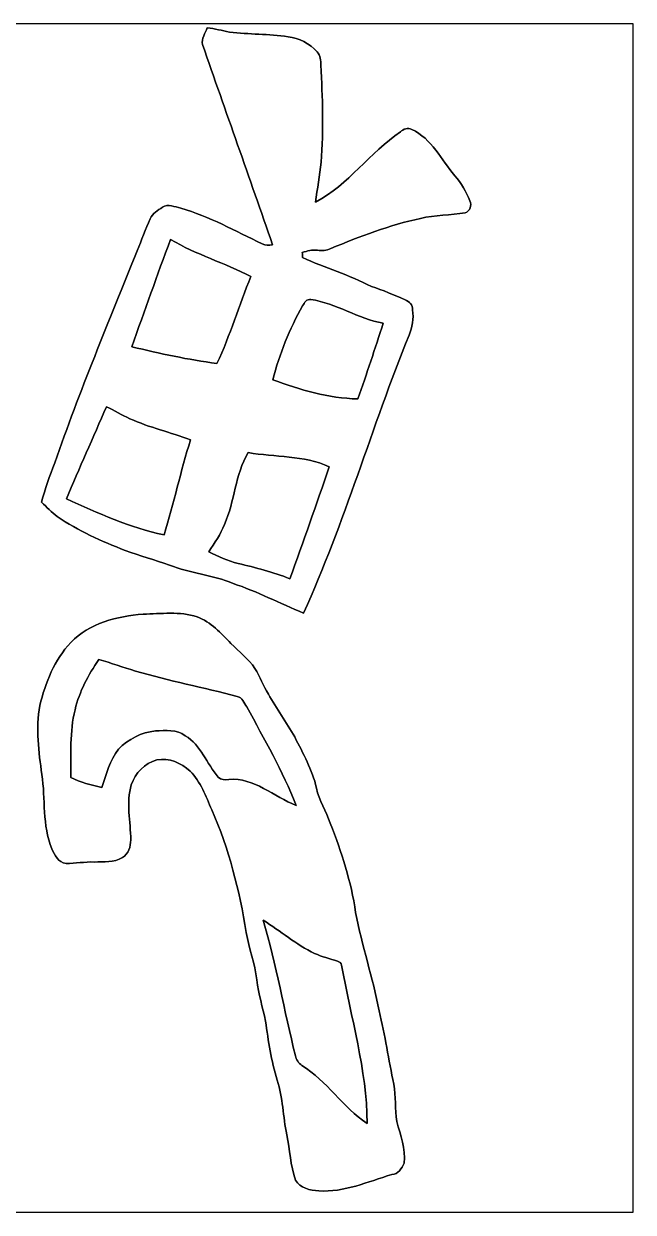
# Model space of a CAD drawing. Header units: centimetres. Extents: x -16.8 to 16.8, y -16.7 to 16.7.
# Drawn here: x -0.31 to 16.77, y -16.67 to 16.67 of the extents above; entities that cross this region are included whole.
import ezdxf

# ---------------------------------------------------------------- set-up
doc = ezdxf.new("R2010")
doc.units = ezdxf.units.CM
doc.header["$MEASUREMENT"] = 0
doc.layers.add('Layer 1', color=7, linetype='Continuous')

msp = doc.modelspace()

# ---------------------------------------------------------------- linework, layer by layer
at = {"layer": 'Layer 1', "color": 7}
for points, knots in [([(-16.77458, 16.66875), (-16.77458, 16.66875), (16.77458, 16.66875), (16.77458, 16.66875), (16.77458, 16.66875), (16.77458, 16.66875), (16.77458, -16.66875), (16.77458, -16.66875), (16.77458, -16.66875), (16.77458, -16.66875), (-16.77458, -16.66875), (-16.77458, -16.66875), (-16.77458, -16.66875), (-16.77458, -16.66875), (-16.77458, 16.66875), (-16.77458, 16.66875), (-16.77458, 16.66875), (-16.77458, 16.66875), (-16.77458, 16.66875), (-16.77458, 16.66875)], [0, 0, 0, 0, 0.16666667, 0.16666667, 0.16666667, 0.16666667, 0.33333333, 0.33333333, 0.33333333, 0.33333333, 0.5, 0.5, 0.5, 0.5, 0.66666667, 0.66666667, 0.66666667, 0.66666667, 1, 1, 1, 1]), ([(4.83164, 16.55939), (4.78014, 16.40805), (4.66019, 16.25247), (4.69759, 16.08596), (4.69759, 16.08596), (5.34846, 14.2113), (6.01451, 12.34228), (6.66397, 10.46727), (6.66397, 10.46727), (6.56484, 10.44928), (6.46112, 10.4454), (6.36976, 10.49443), (6.36976, 10.49443), (5.62222, 10.85638), (4.88632, 11.25996), (4.08799, 11.50056), (4.08799, 11.50056), (3.92465, 11.52313), (3.73027, 11.63249), (3.57364, 11.52525), (3.57364, 11.52525), (3.44593, 11.43494), (3.29847, 11.34886), (3.23427, 11.19893), (3.23427, 11.19893), (3.09316, 10.90718), (2.99156, 10.5985), (2.86138, 10.30217), (2.86138, 10.30217), (2.07821, 8.3245), (1.24883, 6.36341), (0.55316, 4.35257), (0.55316, 4.35257), (0.41593, 3.98815), (0.28116, 3.62197), (0.18274, 3.2452), (0.18274, 3.2452), (0.32702, 3.10974), (0.46531, 2.96721), (0.62124, 2.84445), (0.62124, 2.84445), (1.21285, 2.44651), (1.8669, 2.15441), (2.52906, 1.89583), (2.52906, 1.89583), (2.93758, 1.74237), (3.36162, 1.63371), (3.77049, 1.48026), (3.77049, 1.48026), (4.35116, 1.26083), (4.97911, 1.2065), (5.55484, 0.97014), (5.55484, 0.97014), (6.23217, 0.73836), (6.87141, 0.41275), (7.53004, 0.13688), (7.53004, 0.13688), (8.68186, 2.66947), (9.44457, 5.35376), (10.48738, 7.92974), (10.48738, 7.92974), (10.57275, 8.15587), (10.63272, 8.39858), (10.58545, 8.64059), (10.58545, 8.64059), (10.60309, 8.78381), (10.49055, 8.87695), (10.37766, 8.92704), (10.37766, 8.92704), (10.06475, 9.05722), (9.75889, 9.20327), (9.43292, 9.29675), (9.43292, 9.29675), (8.8138, 9.62801), (8.13752, 9.82486), (7.49759, 10.10885), (7.49759, 10.10885), (7.49688, 10.15753), (7.49653, 10.20586), (7.49617, 10.25454), (7.49617, 10.25454), (7.6327, 10.29652), (7.77452, 10.33956), (7.91916, 10.31699), (7.91916, 10.31699), (8.04686, 10.29723), (8.17739, 10.31134), (8.29663, 10.36355), (8.29663, 10.36355), (9.11119, 10.7061), (9.94339, 11.02007), (10.80805, 11.20951), (10.80805, 11.20951), (11.22151, 11.30618), (11.64872, 11.29665), (12.06641, 11.36474), (12.06641, 11.36474), (12.19623, 11.41236), (12.25444, 11.5757), (12.19412, 11.69846), (12.19412, 11.69846), (12.08652, 11.95176), (11.95599, 12.20011), (11.77149, 12.40684), (11.77149, 12.40684), (11.38978, 12.85522), (11.12696, 13.44683), (10.56287, 13.70471), (10.56287, 13.70471), (10.45527, 13.76362), (10.33216, 13.71388), (10.24678, 13.63768), (10.24678, 13.63768), (9.39059, 13.0616), (8.7951, 12.14896), (7.86906, 11.66848), (7.86906, 11.66848), (7.90787, 12.04313), (7.99183, 12.41213), (8.02287, 12.78819), (8.02287, 12.78819), (8.09554, 13.69201), (8.06309, 14.60006), (8.01723, 15.50423), (8.01723, 15.50423), (8.01335, 15.63476), (8.00347, 15.78187), (7.91245, 15.88523), (7.91245, 15.88523), (7.7029, 16.11665), (7.40692, 16.26517), (7.09789, 16.30645), (7.09789, 16.30645), (6.55249, 16.3897), (5.99722, 16.36642), (5.45042, 16.43415), (5.45042, 16.43415), (5.24475, 16.4786), (5.03943, 16.52799), (4.83164, 16.55939), (4.83164, 16.55939), (4.83164, 16.55939), (4.83164, 16.55939), (4.83164, 16.55939)], [0, 0, 0, 0, 0.02702703, 0.02702703, 0.02702703, 0.02702703, 0.05405405, 0.05405405, 0.05405405, 0.05405405, 0.08108108, 0.08108108, 0.08108108, 0.08108108, 0.10810811, 0.10810811, 0.10810811, 0.10810811, 0.13513514, 0.13513514, 0.13513514, 0.13513514, 0.16216216, 0.16216216, 0.16216216, 0.16216216, 0.18918919, 0.18918919, 0.18918919, 0.18918919, 0.21621622, 0.21621622, 0.21621622, 0.21621622, 0.24324324, 0.24324324, 0.24324324, 0.24324324, 0.27027027, 0.27027027, 0.27027027, 0.27027027, 0.2972973, 0.2972973, 0.2972973, 0.2972973, 0.32432432, 0.32432432, 0.32432432, 0.32432432, 0.35135135, 0.35135135, 0.35135135, 0.35135135, 0.37837838, 0.37837838, 0.37837838, 0.37837838, 0.40540541, 0.40540541, 0.40540541, 0.40540541, 0.43243243, 0.43243243, 0.43243243, 0.43243243, 0.45945946, 0.45945946, 0.45945946, 0.45945946, 0.48648649, 0.48648649, 0.48648649, 0.48648649, 0.51351351, 0.51351351, 0.51351351, 0.51351351, 0.54054054, 0.54054054, 0.54054054, 0.54054054, 0.56756757, 0.56756757, 0.56756757, 0.56756757, 0.59459459, 0.59459459, 0.59459459, 0.59459459, 0.62162162, 0.62162162, 0.62162162, 0.62162162, 0.64864865, 0.64864865, 0.64864865, 0.64864865, 0.67567568, 0.67567568, 0.67567568, 0.67567568, 0.7027027, 0.7027027, 0.7027027, 0.7027027, 0.72972973, 0.72972973, 0.72972973, 0.72972973, 0.75675676, 0.75675676, 0.75675676, 0.75675676, 0.78378378, 0.78378378, 0.78378378, 0.78378378, 0.81081081, 0.81081081, 0.81081081, 0.81081081, 0.83783784, 0.83783784, 0.83783784, 0.83783784, 0.86486486, 0.86486486, 0.86486486, 0.86486486, 0.89189189, 0.89189189, 0.89189189, 0.89189189, 0.91891892, 0.91891892, 0.91891892, 0.91891892, 0.94594595, 0.94594595, 0.94594595, 0.94594595, 1, 1, 1, 1]), ([(3.80294, 10.61508), (4.5212, 10.19916), (5.31954, 9.95504), (6.05684, 9.57897), (6.05684, 9.57897), (5.71571, 8.77464), (5.47723, 7.92868), (5.10222, 7.13916), (5.10222, 7.13916), (4.29824, 7.24253), (3.50591, 7.42103), (2.71745, 7.60765), (2.71745, 7.60765), (3.06987, 8.61342), (3.42547, 9.61849), (3.80294, 10.61508)], [0, 0, 0, 0, 0.2, 0.2, 0.2, 0.2, 0.4, 0.4, 0.4, 0.4, 0.6, 0.6, 0.6, 0.6, 1, 1, 1, 1]), ([(7.50394, 8.75841), (7.55862, 8.83814), (7.62106, 8.9602), (7.73747, 8.93516), (7.73747, 8.93516), (8.44973, 8.82897), (9.05827, 8.39294), (9.76665, 8.27087), (9.76665, 8.27087), (9.53417, 7.56073), (9.30628, 6.84847), (9.05051, 6.14609), (9.05051, 6.14609), (8.22995, 6.16479), (7.43479, 6.40327), (6.66997, 6.68302), (6.66997, 6.68302), (6.85588, 7.40692), (7.13493, 8.10789), (7.50394, 8.75841)], [0, 0, 0, 0, 0.16666667, 0.16666667, 0.16666667, 0.16666667, 0.33333333, 0.33333333, 0.33333333, 0.33333333, 0.5, 0.5, 0.5, 0.5, 0.66666667, 0.66666667, 0.66666667, 0.66666667, 1, 1, 1, 1]), ([(2.00378, 5.92808), (2.22532, 5.82083), (2.43558, 5.69066), (2.66065, 5.59012), (2.66065, 5.59012), (3.20922, 5.34317), (3.79871, 5.20806), (4.36104, 4.9978), (4.36104, 4.9978), (4.0827, 4.11833), (3.89431, 3.2131), (3.61774, 2.33327), (3.61774, 2.33327), (2.65889, 2.52906), (1.76742, 2.94393), (0.87948, 3.34045), (0.87948, 3.34045), (1.24883, 4.20511), (1.62877, 5.06554), (2.00378, 5.92808)], [0, 0, 0, 0, 0.16666667, 0.16666667, 0.16666667, 0.16666667, 0.33333333, 0.33333333, 0.33333333, 0.33333333, 0.5, 0.5, 0.5, 0.5, 0.66666667, 0.66666667, 0.66666667, 0.66666667, 1, 1, 1, 1]), ([(5.97464, 4.64079), (6.73382, 4.50709), (7.53604, 4.57059), (8.25288, 4.24215), (8.25288, 4.24215), (7.88741, 3.1937), (7.52969, 2.14171), (7.1441, 1.10031), (7.1441, 1.10031), (6.67702, 1.29293), (6.18525, 1.41076), (5.6963, 1.53176), (5.6963, 1.53176), (5.40491, 1.59244), (5.1375, 1.7272), (4.87292, 1.85773), (4.87292, 1.85773), (5.0359, 2.10397), (5.20488, 2.34915), (5.31319, 2.62608), (5.31319, 2.62608), (5.60211, 3.27448), (5.61375, 4.02167), (5.97464, 4.64079)], [0, 0, 0, 0, 0.14285714, 0.14285714, 0.14285714, 0.14285714, 0.28571429, 0.28571429, 0.28571429, 0.28571429, 0.42857143, 0.42857143, 0.42857143, 0.42857143, 0.57142857, 0.57142857, 0.57142857, 0.57142857, 0.71428571, 0.71428571, 0.71428571, 0.71428571, 1, 1, 1, 1]), ([(3.03036, 0.10724), (2.30187, 0.05115), (1.52894, -0.14393), (1.0033, -0.68509), (1.0033, -0.68509), (0.54716, -1.17546), (0.29351, -1.81645), (0.13229, -2.45674), (0.13229, -2.45674), (0.02117, -3.09633), (0.10195, -3.75285), (0.19438, -4.39067), (0.19438, -4.39067), (0.29528, -5.08423), (0.20179, -5.81166), (0.47308, -6.47382), (0.47308, -6.47382), (0.55316, -6.65021), (0.65334, -6.85765), (0.8696, -6.88305), (0.8696, -6.88305), (1.13383, -6.88834), (1.39594, -6.83472), (1.66088, -6.84495), (1.66088, -6.84495), (1.92405, -6.83542), (2.2165, -6.86682), (2.45039, -6.71795), (2.45039, -6.71795), (2.62855, -6.62693), (2.67758, -6.40891), (2.68887, -6.22653), (2.68887, -6.22653), (2.67511, -5.71112), (2.55552, -5.18442), (2.70087, -4.67713), (2.70087, -4.67713), (2.8134, -4.35151), (3.07869, -4.07247), (3.41595, -3.9818), (3.41595, -3.9818), (3.75991, -3.91619), (4.10175, -4.06329), (4.34799, -4.29613), (4.34799, -4.29613), (4.65137, -4.59246), (4.78614, -5.00239), (4.95759, -5.3788), (4.95759, -5.3788), (5.44266, -6.47312), (5.72805, -7.64505), (5.92596, -8.82227), (5.92596, -8.82227), (5.99722, -9.27171), (6.16938, -9.69892), (6.217, -10.1533), (6.217, -10.1533), (6.26181, -10.54629), (6.38881, -10.92165), (6.46642, -11.30794), (6.46642, -11.30794), (6.54367, -11.86533), (6.6227, -12.42554), (6.79274, -12.96423), (6.79274, -12.96423), (6.95396, -13.45918), (6.95572, -13.98588), (7.05908, -14.49317), (7.05908, -14.49317), (7.14587, -14.9165), (7.15962, -15.35571), (7.30744, -15.76529), (7.30744, -15.76529), (7.4362, -15.98859), (7.71384, -16.05774), (7.95443, -16.0715), (7.95443, -16.0715), (8.67057, -16.11454), (9.33238, -15.81326), (10.00266, -15.61147), (10.00266, -15.61147), (10.18575, -15.60124), (10.29194, -15.44249), (10.34874, -15.28904), (10.34874, -15.28904), (10.40342, -14.88899), (10.24255, -14.50728), (10.14624, -14.12804), (10.14624, -14.12804), (10.09086, -13.77985), (10.11872, -13.42355), (10.06369, -13.07606), (10.06369, -13.07606), (9.91341, -12.39414), (9.81851, -11.70199), (9.64988, -11.02395), (9.64988, -11.02395), (9.47455, -10.09191), (9.16587, -9.19127), (8.99089, -8.25923), (8.99089, -8.25923), (8.86284, -7.39987), (8.59755, -6.56625), (8.28146, -5.75839), (8.28146, -5.75839), (8.16046, -5.42537), (7.96184, -5.12233), (7.89164, -4.77061), (7.89164, -4.77061), (7.77981, -4.25662), (7.51381, -3.80048), (7.28169, -3.33516), (7.28169, -3.33516), (7.0552, -2.92312), (6.7751, -2.54388), (6.54332, -2.13536), (6.54332, -2.13536), (6.40327, -1.90359), (6.30696, -1.64818), (6.16832, -1.4157), (6.16832, -1.4157), (5.98734, -1.14229), (5.71853, -0.94862), (5.49557, -0.71332), (5.49557, -0.71332), (5.21229, -0.42933), (4.93219, -0.10936), (4.54554, 0.03246), (4.54554, 0.03246), (4.05871, 0.1965), (3.53272, 0.11536), (3.03036, 0.10724)], [0, 0, 0, 0, 0.02941176, 0.02941176, 0.02941176, 0.02941176, 0.05882353, 0.05882353, 0.05882353, 0.05882353, 0.08823529, 0.08823529, 0.08823529, 0.08823529, 0.11764706, 0.11764706, 0.11764706, 0.11764706, 0.14705882, 0.14705882, 0.14705882, 0.14705882, 0.17647059, 0.17647059, 0.17647059, 0.17647059, 0.20588235, 0.20588235, 0.20588235, 0.20588235, 0.23529412, 0.23529412, 0.23529412, 0.23529412, 0.26470588, 0.26470588, 0.26470588, 0.26470588, 0.29411765, 0.29411765, 0.29411765, 0.29411765, 0.32352941, 0.32352941, 0.32352941, 0.32352941, 0.35294118, 0.35294118, 0.35294118, 0.35294118, 0.38235294, 0.38235294, 0.38235294, 0.38235294, 0.41176471, 0.41176471, 0.41176471, 0.41176471, 0.44117647, 0.44117647, 0.44117647, 0.44117647, 0.47058824, 0.47058824, 0.47058824, 0.47058824, 0.5, 0.5, 0.5, 0.5, 0.52941176, 0.52941176, 0.52941176, 0.52941176, 0.55882353, 0.55882353, 0.55882353, 0.55882353, 0.58823529, 0.58823529, 0.58823529, 0.58823529, 0.61764706, 0.61764706, 0.61764706, 0.61764706, 0.64705882, 0.64705882, 0.64705882, 0.64705882, 0.67647059, 0.67647059, 0.67647059, 0.67647059, 0.70588235, 0.70588235, 0.70588235, 0.70588235, 0.73529412, 0.73529412, 0.73529412, 0.73529412, 0.76470588, 0.76470588, 0.76470588, 0.76470588, 0.79411765, 0.79411765, 0.79411765, 0.79411765, 0.82352941, 0.82352941, 0.82352941, 0.82352941, 0.85294118, 0.85294118, 0.85294118, 0.85294118, 0.88235294, 0.88235294, 0.88235294, 0.88235294, 0.91176471, 0.91176471, 0.91176471, 0.91176471, 0.94117647, 0.94117647, 0.94117647, 0.94117647, 1, 1, 1, 1]), ([(1.78929, -1.16875), (2.13642, -1.25836), (2.47191, -1.38642), (2.81552, -1.48872), (2.81552, -1.48872), (3.75955, -1.75824), (4.72264, -1.95474), (5.67337, -2.19816), (5.67337, -2.19816), (5.81342, -2.23379), (5.86564, -2.38443), (5.93901, -2.49343), (5.93901, -2.49343), (6.42867, -3.39866), (6.94972, -4.29331), (7.32155, -5.25568), (7.32155, -5.25568), (6.6929, -5.01826), (6.14927, -4.46546), (5.43595, -4.52755), (5.43595, -4.52755), (5.33259, -4.54342), (5.20806, -4.55189), (5.13503, -4.46229), (5.13503, -4.46229), (4.81506, -4.08552), (4.65631, -3.56835), (4.21287, -3.30235), (4.21287, -3.30235), (3.97545, -3.12067), (3.65866, -3.15313), (3.37961, -3.16794), (3.37961, -3.16794), (2.98379, -3.20463), (2.61514, -3.3969), (2.34209, -3.68265), (2.34209, -3.68265), (2.10467, -3.99874), (1.98826, -4.38221), (1.87713, -4.7558), (1.87713, -4.7558), (1.57974, -4.6796), (1.27494, -4.61574), (1.00083, -4.47322), (1.00083, -4.47322), (1.01177, -3.83893), (0.96837, -3.19264), (1.12466, -2.57175), (1.12466, -2.57175), (1.24531, -2.06269), (1.48908, -1.5942), (1.78929, -1.16875)], [0, 0, 0, 0, 0.07142857, 0.07142857, 0.07142857, 0.07142857, 0.14285714, 0.14285714, 0.14285714, 0.14285714, 0.21428571, 0.21428571, 0.21428571, 0.21428571, 0.28571429, 0.28571429, 0.28571429, 0.28571429, 0.35714286, 0.35714286, 0.35714286, 0.35714286, 0.42857143, 0.42857143, 0.42857143, 0.42857143, 0.5, 0.5, 0.5, 0.5, 0.57142857, 0.57142857, 0.57142857, 0.57142857, 0.64285714, 0.64285714, 0.64285714, 0.64285714, 0.71428571, 0.71428571, 0.71428571, 0.71428571, 0.78571429, 0.78571429, 0.78571429, 0.78571429, 0.85714286, 0.85714286, 0.85714286, 0.85714286, 1, 1, 1, 1]), ([(6.39798, -8.4769), (6.88481, -8.77746), (7.31979, -9.1627), (7.83943, -9.40999), (7.83943, -9.40999), (8.04616, -9.50172), (8.26594, -9.55746), (8.48148, -9.62589), (8.48148, -9.62589), (8.53757, -9.64036), (8.58379, -9.68516), (8.59755, -9.74266), (8.59755, -9.74266), (8.85613, -11.21622), (9.30945, -12.66684), (9.31263, -14.17602), (9.31263, -14.17602), (8.62401, -13.72376), (8.19044, -12.98046), (7.48383, -12.55289), (7.48383, -12.55289), (7.39034, -12.48939), (7.32755, -12.3892), (7.30144, -12.28055), (7.30144, -12.28055), (6.98994, -11.01513), (6.76522, -9.7282), (6.39798, -8.4769)], [0, 0, 0, 0, 0.125, 0.125, 0.125, 0.125, 0.25, 0.25, 0.25, 0.25, 0.375, 0.375, 0.375, 0.375, 0.5, 0.5, 0.5, 0.5, 0.625, 0.625, 0.625, 0.625, 0.75, 0.75, 0.75, 0.75, 1, 1, 1, 1])]:
    msp.add_open_spline(points, degree=3, knots=knots, dxfattribs=at)
at = {"layer": 'Layer 1', "color": 8}
for points, knots in [([(4.83164, 16.55939), (5.03943, 16.52799), (5.24475, 16.4786), (5.45042, 16.43415), (5.45042, 16.43415), (5.99722, 16.36642), (6.55249, 16.3897), (7.09789, 16.30645), (7.09789, 16.30645), (7.40692, 16.26517), (7.7029, 16.11665), (7.91245, 15.88523), (7.91245, 15.88523), (8.00347, 15.78187), (8.01335, 15.63476), (8.01723, 15.50423), (8.01723, 15.50423), (8.06309, 14.60006), (8.09554, 13.69201), (8.02287, 12.78819), (8.02287, 12.78819), (7.99183, 12.41213), (7.90787, 12.04313), (7.86906, 11.66848), (7.86906, 11.66848), (8.7951, 12.14896), (9.39059, 13.0616), (10.24678, 13.63768), (10.24678, 13.63768), (10.33216, 13.71388), (10.45527, 13.76362), (10.56287, 13.70471), (10.56287, 13.70471), (11.12696, 13.44683), (11.38978, 12.85522), (11.77149, 12.40684), (11.77149, 12.40684), (11.95599, 12.20011), (12.08652, 11.95176), (12.19412, 11.69846), (12.19412, 11.69846), (12.25444, 11.5757), (12.19623, 11.41236), (12.06641, 11.36474), (12.06641, 11.36474), (11.64872, 11.29665), (11.22151, 11.30618), (10.80805, 11.20951), (10.80805, 11.20951), (9.94339, 11.02007), (9.11119, 10.7061), (8.29663, 10.36355), (8.29663, 10.36355), (8.17739, 10.31134), (8.04686, 10.29723), (7.91916, 10.31699), (7.91916, 10.31699), (7.77452, 10.33956), (7.6327, 10.29652), (7.49617, 10.25454), (7.49617, 10.25454), (7.49653, 10.20586), (7.49688, 10.15753), (7.49759, 10.10885), (7.49759, 10.10885), (8.13752, 9.82486), (8.8138, 9.62801), (9.43292, 9.29675), (9.43292, 9.29675), (9.75889, 9.20327), (10.06475, 9.05722), (10.37766, 8.92704), (10.37766, 8.92704), (10.49055, 8.87695), (10.60309, 8.78381), (10.58545, 8.64059), (10.58545, 8.64059), (10.63272, 8.39858), (10.57275, 8.15587), (10.48738, 7.92974), (10.48738, 7.92974), (9.44457, 5.35376), (8.68186, 2.66947), (7.53004, 0.13688), (7.53004, 0.13688), (6.87141, 0.41275), (6.23217, 0.73836), (5.55484, 0.97014), (5.55484, 0.97014), (4.97911, 1.2065), (4.35116, 1.26083), (3.77049, 1.48026), (3.77049, 1.48026), (3.36162, 1.63371), (2.93758, 1.74237), (2.52906, 1.89583), (2.52906, 1.89583), (1.8669, 2.15441), (1.21285, 2.44651), (0.62124, 2.84445), (0.62124, 2.84445), (0.46531, 2.96721), (0.32702, 3.10974), (0.18274, 3.2452), (0.18274, 3.2452), (0.28116, 3.62197), (0.41593, 3.98815), (0.55316, 4.35257), (0.55316, 4.35257), (1.24883, 6.36341), (2.07821, 8.3245), (2.86138, 10.30217), (2.86138, 10.30217), (2.99156, 10.5985), (3.09316, 10.90718), (3.23427, 11.19893), (3.23427, 11.19893), (3.29847, 11.34886), (3.44593, 11.43494), (3.57364, 11.52525), (3.57364, 11.52525), (3.73027, 11.63249), (3.92465, 11.52313), (4.08799, 11.50056), (4.08799, 11.50056), (4.88632, 11.25996), (5.62222, 10.85638), (6.36976, 10.49443), (6.36976, 10.49443), (6.46112, 10.4454), (6.56484, 10.44928), (6.66397, 10.46727), (6.66397, 10.46727), (6.01451, 12.34228), (5.34846, 14.2113), (4.69759, 16.08596), (4.69759, 16.08596), (4.66019, 16.25247), (4.78014, 16.40805), (4.83164, 16.55939), (4.83164, 16.55939), (4.83164, 16.55939), (4.83164, 16.55939), (4.83164, 16.55939)], [0, 0, 0, 0, 0.02702703, 0.02702703, 0.02702703, 0.02702703, 0.05405405, 0.05405405, 0.05405405, 0.05405405, 0.08108108, 0.08108108, 0.08108108, 0.08108108, 0.10810811, 0.10810811, 0.10810811, 0.10810811, 0.13513514, 0.13513514, 0.13513514, 0.13513514, 0.16216216, 0.16216216, 0.16216216, 0.16216216, 0.18918919, 0.18918919, 0.18918919, 0.18918919, 0.21621622, 0.21621622, 0.21621622, 0.21621622, 0.24324324, 0.24324324, 0.24324324, 0.24324324, 0.27027027, 0.27027027, 0.27027027, 0.27027027, 0.2972973, 0.2972973, 0.2972973, 0.2972973, 0.32432432, 0.32432432, 0.32432432, 0.32432432, 0.35135135, 0.35135135, 0.35135135, 0.35135135, 0.37837838, 0.37837838, 0.37837838, 0.37837838, 0.40540541, 0.40540541, 0.40540541, 0.40540541, 0.43243243, 0.43243243, 0.43243243, 0.43243243, 0.45945946, 0.45945946, 0.45945946, 0.45945946, 0.48648649, 0.48648649, 0.48648649, 0.48648649, 0.51351351, 0.51351351, 0.51351351, 0.51351351, 0.54054054, 0.54054054, 0.54054054, 0.54054054, 0.56756757, 0.56756757, 0.56756757, 0.56756757, 0.59459459, 0.59459459, 0.59459459, 0.59459459, 0.62162162, 0.62162162, 0.62162162, 0.62162162, 0.64864865, 0.64864865, 0.64864865, 0.64864865, 0.67567568, 0.67567568, 0.67567568, 0.67567568, 0.7027027, 0.7027027, 0.7027027, 0.7027027, 0.72972973, 0.72972973, 0.72972973, 0.72972973, 0.75675676, 0.75675676, 0.75675676, 0.75675676, 0.78378378, 0.78378378, 0.78378378, 0.78378378, 0.81081081, 0.81081081, 0.81081081, 0.81081081, 0.83783784, 0.83783784, 0.83783784, 0.83783784, 0.86486486, 0.86486486, 0.86486486, 0.86486486, 0.89189189, 0.89189189, 0.89189189, 0.89189189, 0.91891892, 0.91891892, 0.91891892, 0.91891892, 0.94594595, 0.94594595, 0.94594595, 0.94594595, 1, 1, 1, 1]), ([(3.80294, 10.61508), (3.42547, 9.61849), (3.06987, 8.61342), (2.71745, 7.60765), (2.71745, 7.60765), (3.50591, 7.42103), (4.29824, 7.24253), (5.10222, 7.13916), (5.10222, 7.13916), (5.47723, 7.92868), (5.71571, 8.77464), (6.05684, 9.57897), (6.05684, 9.57897), (5.31954, 9.95504), (4.5212, 10.19916), (3.80294, 10.61508), (3.80294, 10.61508), (3.80294, 10.61508), (3.80294, 10.61508), (3.80294, 10.61508)], [0, 0, 0, 0, 0.16666667, 0.16666667, 0.16666667, 0.16666667, 0.33333333, 0.33333333, 0.33333333, 0.33333333, 0.5, 0.5, 0.5, 0.5, 0.66666667, 0.66666667, 0.66666667, 0.66666667, 1, 1, 1, 1]), ([(7.50394, 8.75841), (7.13493, 8.10789), (6.85588, 7.40692), (6.66997, 6.68302), (6.66997, 6.68302), (7.43479, 6.40327), (8.22995, 6.16479), (9.05051, 6.14609), (9.05051, 6.14609), (9.30628, 6.84847), (9.53417, 7.56073), (9.76665, 8.27087), (9.76665, 8.27087), (9.05827, 8.39294), (8.44973, 8.82897), (7.73747, 8.93516), (7.73747, 8.93516), (7.62106, 8.9602), (7.55862, 8.83814), (7.50394, 8.75841), (7.50394, 8.75841), (7.50394, 8.75841), (7.50394, 8.75841), (7.50394, 8.75841)], [0, 0, 0, 0, 0.14285714, 0.14285714, 0.14285714, 0.14285714, 0.28571429, 0.28571429, 0.28571429, 0.28571429, 0.42857143, 0.42857143, 0.42857143, 0.42857143, 0.57142857, 0.57142857, 0.57142857, 0.57142857, 0.71428571, 0.71428571, 0.71428571, 0.71428571, 1, 1, 1, 1]), ([(2.00378, 5.92808), (1.62877, 5.06554), (1.24883, 4.20511), (0.87948, 3.34045), (0.87948, 3.34045), (1.76742, 2.94393), (2.65889, 2.52906), (3.61774, 2.33327), (3.61774, 2.33327), (3.89431, 3.2131), (4.0827, 4.11833), (4.36104, 4.9978), (4.36104, 4.9978), (3.79871, 5.20806), (3.20922, 5.34317), (2.66065, 5.59012), (2.66065, 5.59012), (2.43558, 5.69066), (2.22532, 5.82083), (2.00378, 5.92808), (2.00378, 5.92808), (2.00378, 5.92808), (2.00378, 5.92808), (2.00378, 5.92808)], [0, 0, 0, 0, 0.14285714, 0.14285714, 0.14285714, 0.14285714, 0.28571429, 0.28571429, 0.28571429, 0.28571429, 0.42857143, 0.42857143, 0.42857143, 0.42857143, 0.57142857, 0.57142857, 0.57142857, 0.57142857, 0.71428571, 0.71428571, 0.71428571, 0.71428571, 1, 1, 1, 1]), ([(5.97464, 4.64079), (5.61375, 4.02167), (5.60211, 3.27448), (5.31319, 2.62608), (5.31319, 2.62608), (5.20488, 2.34915), (5.0359, 2.10397), (4.87292, 1.85773), (4.87292, 1.85773), (5.1375, 1.7272), (5.40491, 1.59244), (5.6963, 1.53176), (5.6963, 1.53176), (6.18525, 1.41076), (6.67702, 1.29293), (7.1441, 1.10031), (7.1441, 1.10031), (7.52969, 2.14171), (7.88741, 3.1937), (8.25288, 4.24215), (8.25288, 4.24215), (7.53604, 4.57059), (6.73382, 4.50709), (5.97464, 4.64079)], [0, 0, 0, 0, 0.14285714, 0.14285714, 0.14285714, 0.14285714, 0.28571429, 0.28571429, 0.28571429, 0.28571429, 0.42857143, 0.42857143, 0.42857143, 0.42857143, 0.57142857, 0.57142857, 0.57142857, 0.57142857, 0.71428571, 0.71428571, 0.71428571, 0.71428571, 1, 1, 1, 1]), ([(3.03036, 0.10724), (3.53272, 0.11536), (4.05871, 0.1965), (4.54554, 0.03246), (4.54554, 0.03246), (4.93219, -0.10936), (5.21229, -0.42933), (5.49557, -0.71332), (5.49557, -0.71332), (5.71853, -0.94862), (5.98734, -1.14229), (6.16832, -1.4157), (6.16832, -1.4157), (6.30696, -1.64818), (6.40327, -1.90359), (6.54332, -2.13536), (6.54332, -2.13536), (6.7751, -2.54388), (7.0552, -2.92312), (7.28169, -3.33516), (7.28169, -3.33516), (7.51381, -3.80048), (7.77981, -4.25662), (7.89164, -4.77061), (7.89164, -4.77061), (7.96184, -5.12233), (8.16046, -5.42537), (8.28146, -5.75839), (8.28146, -5.75839), (8.59755, -6.56625), (8.86284, -7.39987), (8.99089, -8.25923), (8.99089, -8.25923), (9.16587, -9.19127), (9.47455, -10.09191), (9.64988, -11.02395), (9.64988, -11.02395), (9.81851, -11.70199), (9.91341, -12.39414), (10.06369, -13.07606), (10.06369, -13.07606), (10.11872, -13.42355), (10.09086, -13.77985), (10.14624, -14.12804), (10.14624, -14.12804), (10.24255, -14.50728), (10.40342, -14.88899), (10.34874, -15.28904), (10.34874, -15.28904), (10.29194, -15.44249), (10.18575, -15.60124), (10.00266, -15.61147), (10.00266, -15.61147), (9.33238, -15.81326), (8.67057, -16.11454), (7.95443, -16.0715), (7.95443, -16.0715), (7.71384, -16.05774), (7.4362, -15.98859), (7.30744, -15.76529), (7.30744, -15.76529), (7.15962, -15.35571), (7.14587, -14.9165), (7.05908, -14.49317), (7.05908, -14.49317), (6.95572, -13.98588), (6.95396, -13.45918), (6.79274, -12.96423), (6.79274, -12.96423), (6.6227, -12.42554), (6.54367, -11.86533), (6.46642, -11.30794), (6.46642, -11.30794), (6.38881, -10.92165), (6.26181, -10.54629), (6.217, -10.1533), (6.217, -10.1533), (6.16938, -9.69892), (5.99722, -9.27171), (5.92596, -8.82227), (5.92596, -8.82227), (5.72805, -7.64505), (5.44266, -6.47312), (4.95759, -5.3788), (4.95759, -5.3788), (4.78614, -5.00239), (4.65137, -4.59246), (4.34799, -4.29613), (4.34799, -4.29613), (4.10175, -4.06329), (3.75991, -3.91619), (3.41595, -3.9818), (3.41595, -3.9818), (3.07869, -4.07247), (2.8134, -4.35151), (2.70087, -4.67713), (2.70087, -4.67713), (2.55552, -5.18442), (2.67511, -5.71112), (2.68887, -6.22653), (2.68887, -6.22653), (2.67758, -6.40891), (2.62855, -6.62693), (2.45039, -6.71795), (2.45039, -6.71795), (2.2165, -6.86682), (1.92405, -6.83542), (1.66088, -6.84495), (1.66088, -6.84495), (1.39594, -6.83472), (1.13383, -6.88834), (0.8696, -6.88305), (0.8696, -6.88305), (0.65334, -6.85765), (0.55316, -6.65021), (0.47308, -6.47382), (0.47308, -6.47382), (0.20179, -5.81166), (0.29528, -5.08423), (0.19438, -4.39067), (0.19438, -4.39067), (0.10195, -3.75285), (0.02117, -3.09633), (0.13229, -2.45674), (0.13229, -2.45674), (0.29351, -1.81645), (0.54716, -1.17546), (1.0033, -0.68509), (1.0033, -0.68509), (1.52894, -0.14393), (2.30187, 0.05115), (3.03036, 0.10724), (3.03036, 0.10724), (3.03036, 0.10724), (3.03036, 0.10724), (3.03036, 0.10724)], [0, 0, 0, 0, 0.02857143, 0.02857143, 0.02857143, 0.02857143, 0.05714286, 0.05714286, 0.05714286, 0.05714286, 0.08571429, 0.08571429, 0.08571429, 0.08571429, 0.11428571, 0.11428571, 0.11428571, 0.11428571, 0.14285714, 0.14285714, 0.14285714, 0.14285714, 0.17142857, 0.17142857, 0.17142857, 0.17142857, 0.2, 0.2, 0.2, 0.2, 0.22857143, 0.22857143, 0.22857143, 0.22857143, 0.25714286, 0.25714286, 0.25714286, 0.25714286, 0.28571429, 0.28571429, 0.28571429, 0.28571429, 0.31428571, 0.31428571, 0.31428571, 0.31428571, 0.34285714, 0.34285714, 0.34285714, 0.34285714, 0.37142857, 0.37142857, 0.37142857, 0.37142857, 0.4, 0.4, 0.4, 0.4, 0.42857143, 0.42857143, 0.42857143, 0.42857143, 0.45714286, 0.45714286, 0.45714286, 0.45714286, 0.48571429, 0.48571429, 0.48571429, 0.48571429, 0.51428571, 0.51428571, 0.51428571, 0.51428571, 0.54285714, 0.54285714, 0.54285714, 0.54285714, 0.57142857, 0.57142857, 0.57142857, 0.57142857, 0.6, 0.6, 0.6, 0.6, 0.62857143, 0.62857143, 0.62857143, 0.62857143, 0.65714286, 0.65714286, 0.65714286, 0.65714286, 0.68571429, 0.68571429, 0.68571429, 0.68571429, 0.71428571, 0.71428571, 0.71428571, 0.71428571, 0.74285714, 0.74285714, 0.74285714, 0.74285714, 0.77142857, 0.77142857, 0.77142857, 0.77142857, 0.8, 0.8, 0.8, 0.8, 0.82857143, 0.82857143, 0.82857143, 0.82857143, 0.85714286, 0.85714286, 0.85714286, 0.85714286, 0.88571429, 0.88571429, 0.88571429, 0.88571429, 0.91428571, 0.91428571, 0.91428571, 0.91428571, 0.94285714, 0.94285714, 0.94285714, 0.94285714, 1, 1, 1, 1]), ([(1.78929, -1.16875), (1.48908, -1.5942), (1.24531, -2.06269), (1.12466, -2.57175), (1.12466, -2.57175), (0.96837, -3.19264), (1.01177, -3.83893), (1.00083, -4.47322), (1.00083, -4.47322), (1.27494, -4.61574), (1.57974, -4.6796), (1.87713, -4.7558), (1.87713, -4.7558), (1.98826, -4.38221), (2.10467, -3.99874), (2.34209, -3.68265), (2.34209, -3.68265), (2.61514, -3.3969), (2.98379, -3.20463), (3.37961, -3.16794), (3.37961, -3.16794), (3.65866, -3.15313), (3.97545, -3.12067), (4.21287, -3.30235), (4.21287, -3.30235), (4.65631, -3.56835), (4.81506, -4.08552), (5.13503, -4.46229), (5.13503, -4.46229), (5.20806, -4.55189), (5.33259, -4.54342), (5.43595, -4.52755), (5.43595, -4.52755), (6.14927, -4.46546), (6.6929, -5.01826), (7.32155, -5.25568), (7.32155, -5.25568), (6.94972, -4.29331), (6.42867, -3.39866), (5.93901, -2.49343), (5.93901, -2.49343), (5.86564, -2.38443), (5.81342, -2.23379), (5.67337, -2.19816), (5.67337, -2.19816), (4.72264, -1.95474), (3.75955, -1.75824), (2.81552, -1.48872), (2.81552, -1.48872), (2.47191, -1.38642), (2.13642, -1.25836), (1.78929, -1.16875), (1.78929, -1.16875), (1.78929, -1.16875), (1.78929, -1.16875), (1.78929, -1.16875)], [0, 0, 0, 0, 0.06666667, 0.06666667, 0.06666667, 0.06666667, 0.13333333, 0.13333333, 0.13333333, 0.13333333, 0.2, 0.2, 0.2, 0.2, 0.26666667, 0.26666667, 0.26666667, 0.26666667, 0.33333333, 0.33333333, 0.33333333, 0.33333333, 0.4, 0.4, 0.4, 0.4, 0.46666667, 0.46666667, 0.46666667, 0.46666667, 0.53333333, 0.53333333, 0.53333333, 0.53333333, 0.6, 0.6, 0.6, 0.6, 0.66666667, 0.66666667, 0.66666667, 0.66666667, 0.73333333, 0.73333333, 0.73333333, 0.73333333, 0.8, 0.8, 0.8, 0.8, 0.86666667, 0.86666667, 0.86666667, 0.86666667, 1, 1, 1, 1]), ([(6.39798, -8.4769), (6.76522, -9.7282), (6.98994, -11.01513), (7.30144, -12.28055), (7.30144, -12.28055), (7.32755, -12.3892), (7.39034, -12.48939), (7.48383, -12.55289), (7.48383, -12.55289), (8.19044, -12.98046), (8.62401, -13.72376), (9.31263, -14.17602), (9.31263, -14.17602), (9.30945, -12.66684), (8.85613, -11.21622), (8.59755, -9.74266), (8.59755, -9.74266), (8.58379, -9.68516), (8.53757, -9.64036), (8.48148, -9.62589), (8.48148, -9.62589), (8.26594, -9.55746), (8.04616, -9.50172), (7.83943, -9.40999), (7.83943, -9.40999), (7.31979, -9.1627), (6.88481, -8.77746), (6.39798, -8.4769)], [0, 0, 0, 0, 0.125, 0.125, 0.125, 0.125, 0.25, 0.25, 0.25, 0.25, 0.375, 0.375, 0.375, 0.375, 0.5, 0.5, 0.5, 0.5, 0.625, 0.625, 0.625, 0.625, 0.75, 0.75, 0.75, 0.75, 1, 1, 1, 1])]:
    msp.add_open_spline(points, degree=3, knots=knots, dxfattribs=at)

doc.saveas('drawing.dxf')
